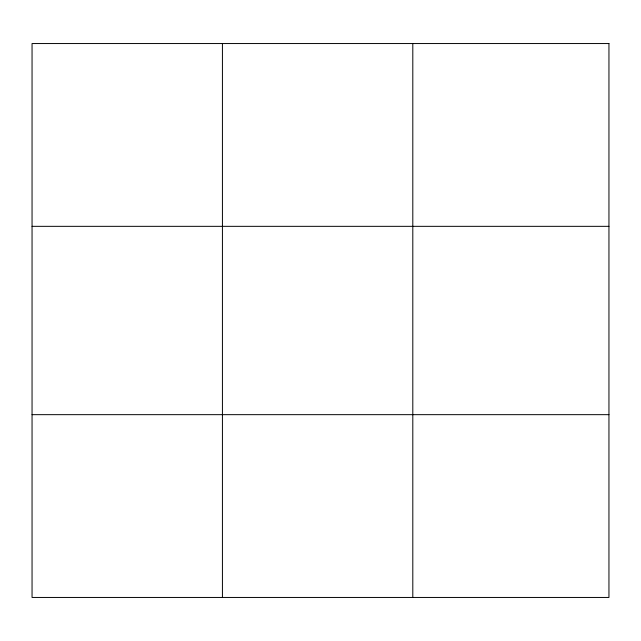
<?xml version="1.0" encoding="UTF-8"?>
<svg xmlns="http://www.w3.org/2000/svg" width="641" height="641" viewBox="0 0 641 641"><rect width="100%" height="100%" fill="white"/><g stroke="black" fill="none" stroke-linecap="round" stroke-linejoin="round"><path stroke-width="0.96" d="M222.427 43.548L222.427 597.452M412.804 43.548L412.804 597.452M32.05 226.337L608.95 226.337M32.05 414.663L608.95 414.663M608.95 43.548L608.95 597.452L32.05 597.452L32.05 43.548L608.95 43.548"/></g></svg>
